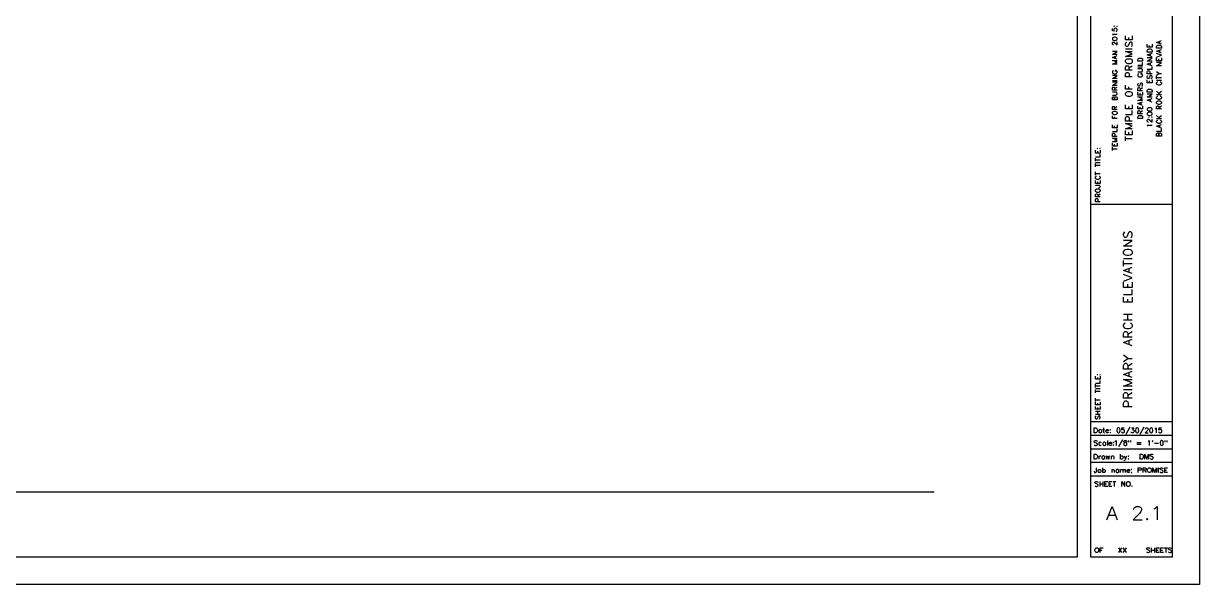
# Model space of a CAD drawing. Extents: x -97.3 to -8.2, y -85.6 to -26.1.
# Drawn here: x -61.8 to -8.2, y -85.6 to -60 of the extents above; entities that cross this region are included whole.
import ezdxf

# ---------------------------------------------------------------- set-up
doc = ezdxf.new("R2010")
doc.units = 0
doc.layers.get('0').update_dxf_attribs({"linetype": 'CONTINUOUS'})
doc.layers.add('NONE', color=18, linetype='CONTINUOUS')

msp = doc.modelspace()

# ---------------------------------------------------------------- linework, layer by layer
for points in [[(-11.283, -69.748), (-11.246, -69.711), (-11.227, -69.655), (-11.227, -69.581), (-11.246, -69.525), (-11.283, -69.487), (-11.339, -69.487), (-11.377, -69.506), (-11.395, -69.525), (-11.414, -69.562), (-11.451, -69.674), (-11.47, -69.711), (-11.489, -69.73), (-11.526, -69.748), (-11.563, -69.748), (-11.6, -69.711), (-11.619, -69.655), (-11.619, -69.581), (-11.6, -69.525), (-11.563, -69.487)], [(-11.227, -70.14), (-11.619, -70.14), (-11.227, -69.879), (-11.619, -69.879)], [(-11.619, -70.7), (-11.227, -70.7)], [(-11.619, -71.054), (-11.619, -70.793)], [(-11.619, -70.924), (-11.227, -70.924)], [(-11.227, -71.39), (-11.619, -71.241), (-11.227, -71.092)], [(-11.358, -71.334), (-11.358, -71.148)], [(-11.619, -71.726), (-11.227, -71.577), (-11.619, -71.428)], [(-11.227, -71.782), (-11.227, -72.025), (-11.619, -72.025), (-11.619, -71.782)], [(-11.619, -72.342), (-11.227, -72.342), (-11.227, -72.118)], [(-11.433, -72.025), (-11.433, -71.875)], [(-11.227, -72.454), (-11.227, -72.696), (-11.619, -72.696), (-11.619, -72.454)], [(-11.433, -72.696), (-11.433, -72.547)], [(-11.619, -73.237), (-11.227, -73.237)], [(-11.433, -73.498), (-11.433, -73.237)], [(-11.619, -73.498), (-11.227, -73.498)], [(-11.321, -73.629), (-11.283, -73.648), (-11.246, -73.685), (-11.227, -73.722), (-11.227, -73.797), (-11.246, -73.834), (-11.283, -73.872), (-11.321, -73.89), (-11.377, -73.909), (-11.47, -73.909), (-11.526, -73.89), (-11.563, -73.872), (-11.6, -73.834), (-11.619, -73.797), (-11.619, -73.722), (-11.6, -73.685), (-11.563, -73.648), (-11.526, -73.629)], [(-11.227, -74.282), (-11.619, -74.282), (-11.619, -74.114), (-11.6, -74.058), (-11.582, -74.039), (-11.545, -74.021), (-11.507, -74.021), (-11.47, -74.039), (-11.451, -74.058), (-11.433, -74.114), (-11.433, -74.282)], [(-11.227, -74.674), (-11.619, -74.524), (-11.227, -74.375)], [(-11.433, -74.151), (-11.227, -74.021)], [(-11.358, -74.618), (-11.358, -74.431)], [(-11.619, -75.401), (-11.433, -75.252), (-11.619, -75.103)], [(-11.227, -75.737), (-11.619, -75.737), (-11.619, -75.569), (-11.6, -75.513), (-11.582, -75.495), (-11.545, -75.476), (-11.507, -75.476), (-11.47, -75.495), (-11.451, -75.513), (-11.433, -75.569), (-11.433, -75.737)], [(-11.433, -75.252), (-11.227, -75.252)], [(-11.433, -75.607), (-11.227, -75.476)], [(-11.227, -76.129), (-11.619, -75.98), (-11.227, -75.83)], [(-11.358, -76.073), (-11.358, -75.886)], [(-11.227, -76.521), (-11.619, -76.521), (-11.227, -76.371), (-11.619, -76.222), (-11.227, -76.222)], [(-11.619, -76.67), (-11.227, -76.67)], [(-11.227, -77.062), (-11.619, -77.062), (-11.619, -76.894), (-11.6, -76.838), (-11.582, -76.819), (-11.545, -76.801), (-11.507, -76.801), (-11.47, -76.819), (-11.451, -76.838), (-11.433, -76.894), (-11.433, -77.062)], [(-11.433, -76.931), (-11.227, -76.801)], [(-11.227, -77.454), (-11.619, -77.454), (-11.619, -77.286), (-11.6, -77.23), (-11.582, -77.211), (-11.545, -77.192), (-11.489, -77.192), (-11.451, -77.211), (-11.433, -77.23), (-11.414, -77.286), (-11.414, -77.454)], [(-12.016, -79.041), (-11.995, -79.031), (-11.964, -79), (-11.964, -79.217)], [(-11.664, -78.958), (-11.85, -79.29)], [(-11.394, -79), (-11.394, -79.072)], [(-11.311, -79), (-11.311, -79.072)], [(-11.011, -79.093), (-10.824, -79.093)], [(-11.011, -79.155), (-10.824, -79.155)], [(-10.503, -79.041), (-10.482, -79.031), (-10.451, -79), (-10.451, -79.217)], [(-10.306, -79.02), (-10.316, -79.01), (-10.306, -79), (-10.296, -79.01), (-10.296, -79.031), (-10.306, -79.051), (-10.316, -79.062)], [(-10.213, -79.124), (-10.026, -79.124)], [(-9.736, -79), (-9.736, -79.072)], [(-9.653, -79), (-9.653, -79.072)], [(-20.251, -81.357), (-94.235, -81.357)], [(-12.376, -82.609), (-12.143, -81.999), (-11.911, -82.609)], [(-11.157, -82.145), (-11.157, -82.115), (-11.128, -82.057), (-11.099, -82.028), (-11.041, -81.999), (-10.925, -81.999), (-10.867, -82.028), (-10.838, -82.057), (-10.809, -82.115), (-10.809, -82.174), (-10.838, -82.232), (-10.896, -82.319), (-11.186, -82.609), (-10.779, -82.609)], [(-10.228, -82.115), (-10.17, -82.086), (-10.083, -81.999), (-10.083, -82.609)], [(-12.289, -82.406), (-11.998, -82.406)]]:
    msp.add_lwpolyline(points)
for points in [[(-11.227, -70.457), (-11.246, -70.495), (-11.283, -70.532), (-11.321, -70.551), (-11.377, -70.569), (-11.47, -70.569), (-11.526, -70.551), (-11.563, -70.532), (-11.6, -70.495), (-11.619, -70.457), (-11.619, -70.383), (-11.6, -70.345), (-11.563, -70.308), (-11.526, -70.29), (-11.47, -70.271), (-11.377, -70.271), (-11.321, -70.29), (-11.283, -70.308), (-11.246, -70.345), (-11.227, -70.383)], [(-11.56, -79.217), (-11.519, -79.217), (-11.488, -79.207), (-11.477, -79.197), (-11.467, -79.176), (-11.467, -79.145), (-11.477, -79.124), (-11.498, -79.103), (-11.529, -79.093), (-11.571, -79.083), (-11.591, -79.072), (-11.602, -79.051), (-11.602, -79.031), (-11.591, -79.01), (-11.56, -79), (-11.519, -79), (-11.488, -79.01), (-11.477, -79.031), (-11.477, -79.051), (-11.488, -79.072), (-11.508, -79.083), (-11.55, -79.093), (-11.581, -79.103), (-11.602, -79.124), (-11.612, -79.145), (-11.612, -79.176), (-11.602, -79.197), (-11.591, -79.207)], [(-9.871, -79.217), (-9.84, -79.207), (-9.819, -79.176), (-9.809, -79.124), (-9.809, -79.093), (-9.819, -79.041), (-9.84, -79.01), (-9.871, -79), (-9.891, -79), (-9.923, -79.01), (-9.943, -79.041), (-9.954, -79.093), (-9.954, -79.124), (-9.943, -79.176), (-9.923, -79.207), (-9.891, -79.217)], [(-10.547, -82.609), (-10.518, -82.58), (-10.547, -82.551), (-10.576, -82.58)]]:
    msp.add_lwpolyline(points, close=True)
at = {"layer": 'NONE'}
for points in [[(-97.313, -26.124), (-8.161, -26.124), (-8.161, -85.559), (-97.313, -85.559)], [(-94.836, -27.363), (-13.733, -27.363), (-13.733, -84.321), (-94.836, -84.321)], [(-13.113, -27.363), (-9.399, -27.363), (-9.399, -84.321), (-13.113, -84.321)], [(-12.038, -60.115), (-12.048, -60.104), (-12.059, -60.115), (-12.048, -60.125)], [(-11.913, -60.115), (-11.924, -60.104), (-11.934, -60.115), (-11.924, -60.125)], [(-11.913, -60.675), (-11.924, -60.643), (-11.955, -60.623), (-12.007, -60.612), (-12.038, -60.612), (-12.09, -60.623), (-12.121, -60.643), (-12.131, -60.675), (-12.131, -60.695), (-12.121, -60.726), (-12.09, -60.747), (-12.038, -60.757), (-12.007, -60.757), (-11.955, -60.747), (-11.924, -60.726), (-11.913, -60.695)], [(-9.895, -61.115), (-10.113, -61.115), (-10.113, -61.042), (-10.102, -61.011), (-10.082, -60.991), (-10.061, -60.98), (-10.03, -60.97), (-9.978, -60.97), (-9.947, -60.98), (-9.926, -60.991), (-9.905, -61.011), (-9.895, -61.042)], [(-11.222, -61.735), (-11.236, -61.764), (-11.265, -61.793), (-11.294, -61.807), (-11.338, -61.822), (-11.41, -61.822), (-11.454, -61.807), (-11.483, -61.793), (-11.512, -61.764), (-11.527, -61.735), (-11.527, -61.677), (-11.512, -61.648), (-11.483, -61.619), (-11.454, -61.604), (-11.41, -61.59), (-11.338, -61.59), (-11.294, -61.604), (-11.265, -61.619), (-11.236, -61.648), (-11.222, -61.677)], [(-10.753, -61.706), (-10.971, -61.706), (-10.971, -61.633), (-10.96, -61.602), (-10.939, -61.581), (-10.919, -61.571), (-10.888, -61.561), (-10.836, -61.561), (-10.805, -61.571), (-10.784, -61.581), (-10.763, -61.602), (-10.753, -61.633)], [(-10.324, -61.286), (-10.542, -61.286), (-10.542, -61.213), (-10.531, -61.182), (-10.511, -61.162), (-10.49, -61.151), (-10.459, -61.141), (-10.407, -61.141), (-10.376, -61.151), (-10.355, -61.162), (-10.334, -61.182), (-10.324, -61.213)], [(-11.222, -63.229), (-11.236, -63.258), (-11.265, -63.287), (-11.294, -63.302), (-11.338, -63.316), (-11.41, -63.316), (-11.454, -63.302), (-11.483, -63.287), (-11.512, -63.258), (-11.527, -63.229), (-11.527, -63.171), (-11.512, -63.142), (-11.483, -63.113), (-11.454, -63.099), (-11.41, -63.084), (-11.338, -63.084), (-11.294, -63.099), (-11.265, -63.113), (-11.236, -63.142), (-11.222, -63.171)], [(-10.324, -63.121), (-10.542, -63.121), (-10.542, -63.048), (-10.531, -63.017), (-10.511, -62.996), (-10.49, -62.986), (-10.459, -62.975), (-10.407, -62.975), (-10.376, -62.986), (-10.355, -62.996), (-10.334, -63.017), (-10.324, -63.048)], [(-11.913, -63.473), (-12.131, -63.473), (-12.131, -63.38), (-12.121, -63.349), (-12.11, -63.338), (-12.09, -63.328), (-12.069, -63.328), (-12.048, -63.338), (-12.038, -63.349), (-12.027, -63.38), (-12.027, -63.473), (-12.027, -63.38), (-12.017, -63.349), (-12.007, -63.338), (-11.986, -63.328), (-11.955, -63.328), (-11.934, -63.338), (-11.924, -63.349), (-11.913, -63.38)], [(-9.895, -63.613), (-9.905, -63.634), (-9.926, -63.654), (-9.947, -63.665), (-9.978, -63.675), (-10.03, -63.675), (-10.061, -63.665), (-10.082, -63.654), (-10.102, -63.634), (-10.113, -63.613), (-10.113, -63.571), (-10.102, -63.551), (-10.082, -63.53), (-10.061, -63.52), (-10.03, -63.509), (-9.978, -63.509), (-9.947, -63.52), (-9.926, -63.53), (-9.905, -63.551), (-9.895, -63.571)], [(-11.913, -64.085), (-11.924, -64.105), (-11.944, -64.126), (-11.965, -64.136), (-11.996, -64.147), (-12.048, -64.147), (-12.079, -64.136), (-12.1, -64.126), (-12.121, -64.105), (-12.131, -64.085), (-12.131, -64.043), (-12.121, -64.022), (-12.1, -64.002), (-12.079, -63.991), (-12.048, -63.981), (-11.996, -63.981), (-11.965, -63.991), (-11.944, -64.002), (-11.924, -64.022), (-11.913, -64.043)], [(-10.753, -64.318), (-10.971, -64.318), (-10.971, -64.245), (-10.96, -64.214), (-10.939, -64.193), (-10.919, -64.183), (-10.888, -64.173), (-10.836, -64.173), (-10.805, -64.183), (-10.784, -64.193), (-10.763, -64.214), (-10.753, -64.245)], [(-10.324, -63.888), (-10.334, -63.856), (-10.365, -63.836), (-10.417, -63.825), (-10.448, -63.825), (-10.5, -63.836), (-10.531, -63.856), (-10.542, -63.888), (-10.542, -63.908), (-10.531, -63.939), (-10.5, -63.96), (-10.448, -63.971), (-10.417, -63.971), (-10.365, -63.96), (-10.334, -63.939), (-10.324, -63.908)], [(-10.324, -64.095), (-10.334, -64.064), (-10.365, -64.043), (-10.417, -64.033), (-10.448, -64.033), (-10.5, -64.043), (-10.531, -64.064), (-10.542, -64.095), (-10.542, -64.116), (-10.531, -64.147), (-10.5, -64.167), (-10.448, -64.178), (-10.417, -64.178), (-10.365, -64.167), (-10.334, -64.147), (-10.324, -64.116)], [(-10.448, -64.261), (-10.459, -64.25), (-10.469, -64.261), (-10.459, -64.271)], [(-10.324, -64.261), (-10.334, -64.25), (-10.345, -64.261), (-10.334, -64.271)], [(-9.895, -65.116), (-10.113, -65.116), (-10.113, -65.023), (-10.102, -64.991), (-10.092, -64.981), (-10.071, -64.971), (-10.051, -64.971), (-10.03, -64.981), (-10.019, -64.991), (-10.009, -65.023), (-10.009, -65.116), (-10.009, -65.023), (-9.999, -64.991), (-9.988, -64.981), (-9.968, -64.971), (-9.937, -64.971), (-9.916, -64.981), (-9.905, -64.991), (-9.895, -65.023)], [(-12.81, -65.687), (-12.82, -65.677), (-12.83, -65.687), (-12.82, -65.697)], [(-12.685, -65.687), (-12.696, -65.677), (-12.706, -65.687), (-12.696, -65.697)], [(-12.685, -67.625), (-12.696, -67.646), (-12.716, -67.667), (-12.737, -67.677), (-12.768, -67.687), (-12.82, -67.687), (-12.851, -67.677), (-12.872, -67.667), (-12.893, -67.646), (-12.903, -67.625), (-12.903, -67.584), (-12.893, -67.563), (-12.872, -67.542), (-12.851, -67.532), (-12.82, -67.521), (-12.768, -67.521), (-12.737, -67.532), (-12.716, -67.542), (-12.696, -67.563), (-12.685, -67.584)], [(-12.81, -75.997), (-12.82, -75.987), (-12.83, -75.997), (-12.82, -76.007)], [(-12.685, -75.997), (-12.696, -75.987), (-12.706, -75.997), (-12.696, -76.007)], [(-12.96, -78.642), (-12.96, -78.425), (-12.887, -78.425), (-12.856, -78.435), (-12.836, -78.456), (-12.825, -78.477), (-12.815, -78.508), (-12.815, -78.56), (-12.825, -78.591), (-12.836, -78.611), (-12.856, -78.632), (-12.887, -78.642)], [(-12.224, -78.518), (-12.214, -78.508), (-12.224, -78.497), (-12.234, -78.508)], [(-12.224, -78.642), (-12.214, -78.632), (-12.224, -78.622), (-12.234, -78.632)], [(-11.841, -78.642), (-11.809, -78.632), (-11.789, -78.601), (-11.778, -78.549), (-11.778, -78.518), (-11.789, -78.466), (-11.809, -78.435), (-11.841, -78.425), (-11.861, -78.425), (-11.892, -78.435), (-11.913, -78.466), (-11.923, -78.518), (-11.923, -78.549), (-11.913, -78.601), (-11.892, -78.632), (-11.861, -78.642)], [(-10.991, -78.642), (-10.96, -78.632), (-10.939, -78.601), (-10.928, -78.549), (-10.928, -78.518), (-10.939, -78.466), (-10.96, -78.435), (-10.991, -78.425), (-11.011, -78.425), (-11.042, -78.435), (-11.063, -78.466), (-11.074, -78.518), (-11.074, -78.549), (-11.063, -78.601), (-11.042, -78.632), (-11.011, -78.642)], [(-10.348, -78.642), (-10.317, -78.632), (-10.296, -78.601), (-10.286, -78.549), (-10.286, -78.518), (-10.296, -78.466), (-10.317, -78.435), (-10.348, -78.425), (-10.369, -78.425), (-10.4, -78.435), (-10.421, -78.466), (-10.431, -78.518), (-10.431, -78.549), (-10.421, -78.601), (-10.4, -78.632), (-10.369, -78.642)], [(-12.079, -79.096), (-12.069, -79.085), (-12.079, -79.075), (-12.089, -79.085)], [(-12.079, -79.22), (-12.069, -79.21), (-12.079, -79.199), (-12.089, -79.21)], [(-12.96, -79.839), (-12.96, -79.622), (-12.887, -79.622), (-12.856, -79.632), (-12.836, -79.653), (-12.825, -79.673), (-12.815, -79.705), (-12.815, -79.756), (-12.825, -79.787), (-12.836, -79.808), (-12.856, -79.829), (-12.887, -79.839)], [(-11.395, -79.715), (-11.385, -79.705), (-11.395, -79.694), (-11.405, -79.705)], [(-11.395, -79.839), (-11.385, -79.829), (-11.395, -79.819), (-11.405, -79.829)], [(-10.866, -79.839), (-10.866, -79.622), (-10.794, -79.622), (-10.763, -79.632), (-10.742, -79.653), (-10.732, -79.673), (-10.721, -79.705), (-10.721, -79.756), (-10.732, -79.787), (-10.742, -79.808), (-10.763, -79.829), (-10.794, -79.839)], [(-12.773, -80.427), (-12.784, -80.396), (-12.784, -80.375), (-12.773, -80.344), (-12.753, -80.324), (-12.732, -80.313), (-12.701, -80.313), (-12.68, -80.324), (-12.659, -80.344), (-12.649, -80.375), (-12.649, -80.396), (-12.659, -80.427), (-12.68, -80.448), (-12.701, -80.458), (-12.732, -80.458), (-12.753, -80.448)], [(-11.26, -80.334), (-11.25, -80.324), (-11.26, -80.313), (-11.271, -80.324)], [(-10.462, -80.458), (-10.483, -80.448), (-10.504, -80.427), (-10.514, -80.407), (-10.524, -80.375), (-10.524, -80.324), (-10.514, -80.293), (-10.504, -80.272), (-10.483, -80.251), (-10.462, -80.241), (-10.421, -80.241), (-10.4, -80.251), (-10.379, -80.272), (-10.369, -80.293), (-10.358, -80.324), (-10.358, -80.375), (-10.369, -80.407), (-10.379, -80.427), (-10.4, -80.448), (-10.421, -80.458)], [(-13.113, -80.606), (-9.399, -80.606), (-9.399, -84.321), (-13.113, -84.321)], [(-11.423, -81.088), (-11.444, -81.077), (-11.464, -81.057), (-11.475, -81.036), (-11.485, -81.005), (-11.485, -80.953), (-11.475, -80.922), (-11.464, -80.901), (-11.444, -80.88), (-11.423, -80.87), (-11.381, -80.87), (-11.361, -80.88), (-11.34, -80.901), (-11.33, -80.922), (-11.319, -80.953), (-11.319, -81.005), (-11.33, -81.036), (-11.34, -81.057), (-11.361, -81.077), (-11.381, -81.088)], [(-11.26, -80.458), (-11.25, -80.448), (-11.26, -80.438), (-11.271, -80.448)], [(-11.236, -81.088), (-11.226, -81.077), (-11.236, -81.067), (-11.247, -81.077)], [(-12.864, -84.103), (-12.884, -84.092), (-12.905, -84.072), (-12.915, -84.051), (-12.926, -84.02), (-12.926, -83.968), (-12.915, -83.937), (-12.905, -83.916), (-12.884, -83.895), (-12.864, -83.885), (-12.822, -83.885), (-12.801, -83.895), (-12.781, -83.916), (-12.77, -83.937), (-12.76, -83.968), (-12.76, -84.02), (-12.77, -84.051), (-12.781, -84.072), (-12.801, -84.092), (-12.822, -84.103)]]:
    msp.add_lwpolyline(points, close=True, dxfattribs=at)
for points in [[(-11.955, -60.343), (-11.934, -60.333), (-11.924, -60.322), (-11.913, -60.291), (-11.913, -60.26), (-11.924, -60.229), (-11.944, -60.208), (-11.976, -60.198), (-11.996, -60.198), (-12.027, -60.208), (-12.048, -60.229), (-12.059, -60.26), (-12.059, -60.291), (-12.048, -60.322), (-12.038, -60.333), (-12.131, -60.322), (-12.131, -60.219)], [(-12.09, -60.519), (-12.1, -60.498), (-12.131, -60.467), (-11.913, -60.467)], [(-11.222, -60.545), (-11.222, -60.734), (-11.527, -60.734), (-11.527, -60.545)], [(-12.079, -60.954), (-12.09, -60.954), (-12.11, -60.944), (-12.121, -60.934), (-12.131, -60.913), (-12.131, -60.871), (-12.121, -60.851), (-12.11, -60.84), (-12.09, -60.83), (-12.069, -60.83), (-12.048, -60.84), (-12.017, -60.861), (-11.913, -60.965), (-11.913, -60.82)], [(-11.265, -61.038), (-11.236, -61.009), (-11.222, -60.966), (-11.222, -60.908), (-11.236, -60.864), (-11.265, -60.835), (-11.309, -60.835), (-11.338, -60.85), (-11.352, -60.864), (-11.367, -60.893), (-11.396, -60.98), (-11.41, -61.009), (-11.425, -61.024), (-11.454, -61.038), (-11.483, -61.038), (-11.512, -61.009), (-11.527, -60.966), (-11.527, -60.908), (-11.512, -60.864), (-11.483, -60.835)], [(-11.381, -60.734), (-11.381, -60.618)], [(-10.324, -60.934), (-10.324, -61.068), (-10.542, -61.068), (-10.542, -60.934)], [(-10.438, -61.068), (-10.438, -60.985)], [(-9.895, -60.928), (-10.113, -60.846), (-9.895, -60.763)], [(-9.968, -60.897), (-9.968, -60.794)], [(-11.913, -61.4), (-12.131, -61.4), (-11.913, -61.255), (-12.131, -61.255)], [(-11.913, -61.618), (-12.131, -61.535), (-11.913, -61.452)], [(-11.986, -61.587), (-11.986, -61.483)], [(-11.527, -61.14), (-11.222, -61.14)], [(-11.222, -61.488), (-11.527, -61.488), (-11.222, -61.372), (-11.527, -61.256), (-11.222, -61.256)], [(-10.324, -61.504), (-10.542, -61.421), (-10.324, -61.338)], [(-10.324, -61.701), (-10.542, -61.701), (-10.324, -61.556), (-10.542, -61.556)], [(-10.397, -61.473), (-10.397, -61.369)], [(-9.895, -61.333), (-10.113, -61.25), (-9.895, -61.167)], [(-10.113, -61.519), (-9.895, -61.436), (-10.113, -61.353)], [(-9.895, -61.55), (-9.895, -61.685), (-10.113, -61.685), (-10.113, -61.55)], [(-10.009, -61.685), (-10.009, -61.602)], [(-9.968, -61.302), (-9.968, -61.198)], [(-11.913, -61.835), (-12.131, -61.835), (-11.913, -61.752), (-12.131, -61.67), (-11.913, -61.67)], [(-12.079, -62.126), (-12.1, -62.136), (-12.121, -62.157), (-12.131, -62.177), (-12.131, -62.219), (-12.121, -62.24), (-12.1, -62.26), (-12.079, -62.271), (-12.048, -62.281), (-11.996, -62.281), (-11.965, -62.271), (-11.944, -62.26), (-11.924, -62.24), (-11.913, -62.219), (-11.913, -62.177), (-11.924, -62.157), (-11.944, -62.136), (-11.965, -62.126), (-11.996, -62.126), (-11.996, -62.177)], [(-11.222, -62.112), (-11.527, -62.112), (-11.527, -61.982), (-11.512, -61.938), (-11.498, -61.923), (-11.469, -61.909), (-11.44, -61.909), (-11.41, -61.923), (-11.396, -61.938), (-11.381, -61.982), (-11.381, -62.112)], [(-11.381, -62.011), (-11.222, -61.909)], [(-10.971, -61.882), (-10.753, -61.882), (-10.753, -61.758)], [(-10.971, -61.965), (-10.753, -61.965)], [(-10.971, -62.193), (-10.815, -62.193), (-10.784, -62.183), (-10.763, -62.162), (-10.753, -62.131), (-10.753, -62.11), (-10.763, -62.079), (-10.784, -62.058), (-10.815, -62.048), (-10.971, -62.048)], [(-10.324, -61.918), (-10.542, -61.835), (-10.324, -61.752)], [(-10.542, -62.063), (-10.324, -62.063), (-10.324, -61.939)], [(-10.324, -62.281), (-10.542, -62.281), (-10.542, -62.188), (-10.531, -62.157), (-10.521, -62.146), (-10.5, -62.136), (-10.469, -62.136), (-10.448, -62.146), (-10.438, -62.157), (-10.428, -62.188), (-10.428, -62.281)], [(-10.397, -61.887), (-10.397, -61.784)], [(-9.895, -61.913), (-10.113, -61.913), (-9.895, -61.768), (-10.113, -61.768)], [(-11.913, -62.499), (-12.131, -62.499), (-11.913, -62.354), (-12.131, -62.354)], [(-12.131, -62.582), (-11.913, -62.582)], [(-11.913, -62.81), (-12.131, -62.81), (-11.913, -62.665), (-12.131, -62.665)], [(-11.222, -62.417), (-11.527, -62.417), (-11.527, -62.286), (-11.512, -62.243), (-11.498, -62.228), (-11.469, -62.214), (-11.425, -62.214), (-11.396, -62.228), (-11.381, -62.243), (-11.367, -62.286), (-11.367, -62.417)], [(-10.919, -62.266), (-10.939, -62.276), (-10.96, -62.297), (-10.971, -62.317), (-10.971, -62.359), (-10.96, -62.38), (-10.939, -62.4), (-10.919, -62.411), (-10.888, -62.421), (-10.836, -62.421), (-10.805, -62.411), (-10.784, -62.4), (-10.763, -62.38), (-10.753, -62.359), (-10.753, -62.317), (-10.763, -62.297), (-10.784, -62.276), (-10.805, -62.266), (-10.836, -62.266), (-10.836, -62.317)], [(-10.784, -62.846), (-10.763, -62.825), (-10.753, -62.794), (-10.753, -62.753), (-10.763, -62.722), (-10.784, -62.701), (-10.815, -62.701), (-10.836, -62.711), (-10.846, -62.722), (-10.857, -62.742), (-10.877, -62.804), (-10.888, -62.825), (-10.898, -62.836), (-10.919, -62.846), (-10.939, -62.846), (-10.96, -62.825), (-10.971, -62.794), (-10.971, -62.753), (-10.96, -62.722), (-10.939, -62.701)], [(-10.355, -62.499), (-10.334, -62.478), (-10.324, -62.447), (-10.324, -62.405), (-10.334, -62.374), (-10.355, -62.354), (-10.386, -62.354), (-10.407, -62.364), (-10.417, -62.374), (-10.428, -62.395), (-10.448, -62.457), (-10.459, -62.478), (-10.469, -62.488), (-10.49, -62.499), (-10.511, -62.499), (-10.531, -62.478), (-10.542, -62.447), (-10.542, -62.405), (-10.531, -62.374), (-10.511, -62.354)], [(-10.324, -62.551), (-10.324, -62.685), (-10.542, -62.685), (-10.542, -62.551)], [(-10.438, -62.685), (-10.438, -62.602)], [(-10.113, -62.348), (-10.009, -62.266), (-10.113, -62.183)], [(-10.113, -62.514), (-10.113, -62.369)], [(-10.113, -62.442), (-9.895, -62.442)], [(-10.113, -62.566), (-9.895, -62.566)], [(-9.947, -62.639), (-9.926, -62.649), (-9.905, -62.67), (-9.895, -62.69), (-9.895, -62.732), (-9.905, -62.753), (-9.926, -62.773), (-9.947, -62.784), (-9.978, -62.794), (-10.03, -62.794), (-10.061, -62.784), (-10.082, -62.773), (-10.102, -62.753), (-10.113, -62.732), (-10.113, -62.69), (-10.102, -62.67), (-10.082, -62.649), (-10.061, -62.639)], [(-10.009, -62.266), (-9.895, -62.266)], [(-11.913, -63.027), (-12.131, -63.027), (-12.131, -62.934), (-12.121, -62.903), (-12.11, -62.893), (-12.09, -62.882), (-12.069, -62.882), (-12.048, -62.893), (-12.038, -62.903), (-12.027, -62.934), (-12.027, -63.027)], [(-12.131, -63.255), (-11.976, -63.255), (-11.944, -63.245), (-11.924, -63.224), (-11.913, -63.193), (-11.913, -63.172), (-11.924, -63.141), (-11.944, -63.121), (-11.976, -63.11), (-12.131, -63.11)], [(-12.027, -62.955), (-11.913, -62.882)], [(-11.222, -62.983), (-11.527, -62.983), (-11.527, -62.794)], [(-11.381, -62.983), (-11.381, -62.867)], [(-10.753, -63.053), (-10.971, -63.053), (-10.971, -62.96), (-10.96, -62.929), (-10.95, -62.918), (-10.929, -62.908), (-10.908, -62.908), (-10.888, -62.918), (-10.877, -62.929), (-10.867, -62.96), (-10.867, -63.053)], [(-10.753, -63.115), (-10.753, -63.25), (-10.971, -63.25), (-10.971, -63.115)], [(-10.867, -62.981), (-10.753, -62.908)], [(-10.867, -63.25), (-10.867, -63.167)], [(-10.324, -63.349), (-10.542, -63.349), (-10.324, -63.204), (-10.542, -63.204)], [(-10.113, -63.074), (-9.968, -63.219)], [(-10.113, -63.219), (-9.895, -63.219)], [(-10.019, -63.167), (-9.895, -63.074)], [(-11.913, -63.908), (-12.131, -63.908), (-12.131, -63.815), (-12.121, -63.784), (-12.11, -63.774), (-12.09, -63.763), (-12.069, -63.763), (-12.048, -63.774), (-12.038, -63.784), (-12.027, -63.815), (-12.027, -63.908)], [(-12.027, -63.836), (-11.913, -63.763)], [(-11.222, -63.694), (-11.222, -63.882), (-11.527, -63.882), (-11.527, -63.694)], [(-11.381, -63.882), (-11.381, -63.766)], [(-10.753, -63.499), (-10.971, -63.499), (-10.753, -63.416), (-10.971, -63.333), (-10.753, -63.333)], [(-10.753, -63.717), (-10.971, -63.634), (-10.753, -63.551)], [(-10.753, -63.748), (-10.753, -63.882), (-10.971, -63.882), (-10.971, -63.748)], [(-10.825, -63.685), (-10.825, -63.582)], [(-10.324, -63.566), (-10.542, -63.483), (-10.324, -63.4)], [(-10.397, -63.535), (-10.397, -63.432)], [(-9.947, -63.292), (-9.926, -63.302), (-9.905, -63.323), (-9.895, -63.343), (-9.895, -63.385), (-9.905, -63.406), (-9.926, -63.426), (-9.947, -63.437), (-9.978, -63.447), (-10.03, -63.447), (-10.061, -63.437), (-10.082, -63.426), (-10.102, -63.406), (-10.113, -63.385), (-10.113, -63.343), (-10.102, -63.323), (-10.082, -63.302), (-10.061, -63.292)], [(-9.895, -63.882), (-10.113, -63.882), (-10.113, -63.789), (-10.102, -63.758), (-10.092, -63.748), (-10.071, -63.737), (-10.051, -63.737), (-10.03, -63.748), (-10.019, -63.758), (-10.009, -63.789), (-10.009, -63.882)], [(-10.009, -63.81), (-9.895, -63.737)], [(-11.913, -64.323), (-12.131, -64.323), (-12.131, -64.188)], [(-12.027, -64.323), (-12.027, -64.24)], [(-11.527, -64.129), (-11.222, -64.129), (-11.222, -63.955)], [(-11.222, -64.434), (-11.527, -64.434), (-11.527, -64.303), (-11.512, -64.26), (-11.498, -64.245), (-11.469, -64.231), (-11.425, -64.231), (-11.396, -64.245), (-11.381, -64.26), (-11.367, -64.303), (-11.367, -64.434)], [(-10.753, -64.1), (-10.971, -64.1), (-10.971, -64.007), (-10.96, -63.976), (-10.95, -63.965), (-10.929, -63.955), (-10.908, -63.955), (-10.888, -63.965), (-10.877, -63.976), (-10.867, -64.007), (-10.867, -64.1)], [(-10.867, -63.882), (-10.867, -63.799)], [(-10.867, -64.028), (-10.753, -63.955)], [(-10.113, -64.173), (-9.968, -64.318)], [(-10.019, -64.266), (-9.895, -64.173)], [(-11.913, -64.603), (-11.913, -64.737), (-12.131, -64.737), (-12.131, -64.603)], [(-12.131, -64.914), (-11.913, -64.914), (-11.913, -64.789)], [(-12.027, -64.737), (-12.027, -64.655)], [(-11.222, -64.782), (-11.527, -64.782), (-11.222, -64.666), (-11.527, -64.55), (-11.222, -64.55)], [(-10.49, -64.478), (-10.5, -64.478), (-10.521, -64.468), (-10.531, -64.458), (-10.542, -64.437), (-10.542, -64.395), (-10.531, -64.375), (-10.521, -64.364), (-10.5, -64.354), (-10.479, -64.354), (-10.459, -64.364), (-10.428, -64.385), (-10.324, -64.489), (-10.324, -64.344)], [(-10.5, -64.665), (-10.511, -64.644), (-10.542, -64.613), (-10.324, -64.613)], [(-10.113, -64.318), (-9.895, -64.318)], [(-9.947, -64.39), (-9.926, -64.401), (-9.905, -64.421), (-9.895, -64.442), (-9.895, -64.484), (-9.905, -64.504), (-9.926, -64.525), (-9.947, -64.535), (-9.978, -64.546), (-10.03, -64.546), (-10.061, -64.535), (-10.082, -64.525), (-10.102, -64.504), (-10.113, -64.484), (-10.113, -64.442), (-10.102, -64.421), (-10.082, -64.401), (-10.061, -64.39)], [(-9.895, -64.753), (-10.113, -64.67), (-9.895, -64.587)], [(-10.113, -64.898), (-9.895, -64.898), (-9.895, -64.774)], [(-9.968, -64.722), (-9.968, -64.618)], [(-11.913, -65.131), (-12.131, -65.131), (-12.131, -65.038), (-12.121, -65.007), (-12.11, -64.997), (-12.09, -64.986), (-12.059, -64.986), (-12.038, -64.997), (-12.027, -65.007), (-12.017, -65.038), (-12.017, -65.131)], [(-11.913, -65.38), (-12.131, -65.38), (-11.913, -65.297), (-12.131, -65.214), (-11.913, -65.214)], [(-11.222, -64.869), (-11.222, -65.058), (-11.527, -65.058), (-11.527, -64.869)], [(-11.527, -65.333), (-11.527, -65.13)], [(-11.527, -65.232), (-11.222, -65.232)], [(-11.381, -65.058), (-11.381, -64.942)], [(-12.685, -65.759), (-12.685, -65.894), (-12.903, -65.894), (-12.903, -65.759)], [(-12.799, -65.894), (-12.799, -65.811)], [(-11.913, -65.442), (-11.913, -65.577), (-12.131, -65.577), (-12.131, -65.442)], [(-12.131, -65.774), (-12.131, -65.629)], [(-12.131, -65.701), (-11.913, -65.701)], [(-12.027, -65.577), (-12.027, -65.494)], [(-12.903, -66.07), (-12.685, -66.07), (-12.685, -65.946)], [(-12.903, -66.267), (-12.903, -66.122)], [(-12.903, -66.195), (-12.685, -66.195)], [(-12.903, -66.319), (-12.685, -66.319)], [(-12.903, -66.516), (-12.903, -66.371)], [(-12.903, -66.444), (-12.685, -66.444)], [(-12.903, -66.9), (-12.903, -66.754)], [(-12.903, -66.827), (-12.685, -66.827)], [(-12.737, -66.941), (-12.716, -66.951), (-12.696, -66.972), (-12.685, -66.993), (-12.685, -67.034), (-12.696, -67.055), (-12.716, -67.076), (-12.737, -67.086), (-12.768, -67.097), (-12.82, -67.097), (-12.851, -67.086), (-12.872, -67.076), (-12.893, -67.055), (-12.903, -67.034), (-12.903, -66.993), (-12.893, -66.972), (-12.872, -66.951), (-12.851, -66.941)], [(-12.685, -67.148), (-12.685, -67.283), (-12.903, -67.283), (-12.903, -67.148)], [(-12.758, -67.47), (-12.737, -67.47), (-12.706, -67.459), (-12.696, -67.449), (-12.685, -67.428), (-12.685, -67.407), (-12.696, -67.387), (-12.706, -67.376), (-12.737, -67.366), (-12.903, -67.366)], [(-12.799, -67.283), (-12.799, -67.2)], [(-12.685, -67.895), (-12.903, -67.895), (-12.903, -67.801), (-12.893, -67.77), (-12.882, -67.76), (-12.861, -67.749), (-12.841, -67.749), (-12.82, -67.76), (-12.81, -67.77), (-12.799, -67.801), (-12.799, -67.895)], [(-12.685, -68.112), (-12.903, -68.112), (-12.903, -68.019), (-12.893, -67.988), (-12.882, -67.977), (-12.861, -67.967), (-12.83, -67.967), (-12.81, -67.977), (-12.799, -67.988), (-12.789, -68.019), (-12.789, -68.112)], [(-12.799, -67.822), (-12.685, -67.749)], [(-13.113, -68.224), (-9.399, -68.224)], [(-12.685, -76.069), (-12.685, -76.204), (-12.903, -76.204), (-12.903, -76.069)], [(-12.903, -76.38), (-12.685, -76.38), (-12.685, -76.256)], [(-12.903, -76.577), (-12.903, -76.432)], [(-12.903, -76.505), (-12.685, -76.505)], [(-12.903, -76.629), (-12.685, -76.629)], [(-12.799, -76.204), (-12.799, -76.121)], [(-12.903, -76.826), (-12.903, -76.681)], [(-12.903, -76.754), (-12.685, -76.754)], [(-12.903, -77.21), (-12.903, -77.064)], [(-12.903, -77.137), (-12.685, -77.137)], [(-12.685, -77.241), (-12.685, -77.375), (-12.903, -77.375), (-12.903, -77.241)], [(-12.685, -77.438), (-12.685, -77.572), (-12.903, -77.572), (-12.903, -77.438)], [(-12.903, -77.655), (-12.685, -77.655)], [(-12.799, -77.375), (-12.799, -77.293)], [(-12.799, -77.572), (-12.799, -77.489)], [(-12.799, -77.8), (-12.799, -77.655)], [(-13.113, -78.13), (-9.399, -78.13)], [(-12.903, -77.8), (-12.685, -77.8)], [(-12.716, -78.018), (-12.696, -77.997), (-12.685, -77.966), (-12.685, -77.925), (-12.696, -77.894), (-12.716, -77.873), (-12.747, -77.873), (-12.768, -77.883), (-12.779, -77.894), (-12.789, -77.914), (-12.81, -77.977), (-12.82, -77.997), (-12.83, -78.008), (-12.851, -78.018), (-12.872, -78.018), (-12.893, -77.997), (-12.903, -77.966), (-12.903, -77.925), (-12.893, -77.894), (-12.872, -77.873)], [(-13.113, -78.749), (-9.399, -78.749)], [(-12.628, -78.528), (-12.649, -78.508), (-12.67, -78.497), (-12.701, -78.497), (-12.722, -78.508), (-12.742, -78.528), (-12.753, -78.56), (-12.753, -78.58), (-12.742, -78.611), (-12.722, -78.632), (-12.701, -78.642), (-12.67, -78.642), (-12.649, -78.632), (-12.628, -78.611)], [(-12.628, -78.497), (-12.628, -78.642)], [(-12.566, -78.497), (-12.494, -78.497)], [(-12.535, -78.425), (-12.535, -78.601), (-12.525, -78.632), (-12.504, -78.642), (-12.483, -78.642)], [(-12.307, -78.611), (-12.328, -78.632), (-12.348, -78.642), (-12.38, -78.642), (-12.4, -78.632), (-12.421, -78.611), (-12.431, -78.58), (-12.431, -78.56), (-12.421, -78.528), (-12.4, -78.508), (-12.38, -78.497), (-12.348, -78.497), (-12.328, -78.508), (-12.317, -78.518), (-12.307, -78.539), (-12.307, -78.56), (-12.431, -78.56)], [(-11.716, -78.601), (-11.706, -78.622), (-11.695, -78.632), (-11.664, -78.642), (-11.633, -78.642), (-11.602, -78.632), (-11.581, -78.611), (-11.571, -78.58), (-11.571, -78.56), (-11.581, -78.528), (-11.602, -78.508), (-11.633, -78.497), (-11.664, -78.497), (-11.695, -78.508), (-11.706, -78.518), (-11.695, -78.425), (-11.592, -78.425)], [(-11.333, -78.383), (-11.519, -78.715)], [(-11.26, -78.425), (-11.146, -78.425), (-11.208, -78.508), (-11.177, -78.508), (-11.156, -78.518), (-11.146, -78.528), (-11.136, -78.56), (-11.136, -78.58), (-11.146, -78.611), (-11.167, -78.632), (-11.198, -78.642), (-11.229, -78.642), (-11.26, -78.632), (-11.271, -78.622), (-11.281, -78.601)], [(-10.69, -78.383), (-10.877, -78.715)], [(-10.628, -78.477), (-10.628, -78.466), (-10.618, -78.446), (-10.607, -78.435), (-10.586, -78.425), (-10.545, -78.425), (-10.524, -78.435), (-10.514, -78.446), (-10.504, -78.466), (-10.504, -78.487), (-10.514, -78.508), (-10.535, -78.539), (-10.638, -78.642), (-10.493, -78.642)], [(-10.193, -78.466), (-10.172, -78.456), (-10.141, -78.425), (-10.141, -78.642)], [(-10.016, -78.601), (-10.006, -78.622), (-9.996, -78.632), (-9.965, -78.642), (-9.933, -78.642), (-9.902, -78.632), (-9.882, -78.611), (-9.871, -78.58), (-9.871, -78.56), (-9.882, -78.528), (-9.902, -78.508), (-9.933, -78.497), (-9.965, -78.497), (-9.996, -78.508), (-10.006, -78.518), (-9.996, -78.425), (-9.892, -78.425)], [(-12.96, -79.189), (-12.939, -79.21), (-12.908, -79.22), (-12.867, -79.22), (-12.836, -79.21), (-12.815, -79.189), (-12.815, -79.158), (-12.825, -79.137), (-12.836, -79.127), (-12.856, -79.116), (-12.918, -79.096), (-12.939, -79.085), (-12.95, -79.075), (-12.96, -79.054), (-12.96, -79.034), (-12.939, -79.013), (-12.908, -79.002), (-12.867, -79.002), (-12.836, -79.013), (-12.815, -79.034)], [(-12.628, -79.106), (-12.649, -79.085), (-12.67, -79.075), (-12.701, -79.075), (-12.722, -79.085), (-12.742, -79.106), (-12.753, -79.137), (-12.753, -79.158), (-12.742, -79.189), (-12.722, -79.21), (-12.701, -79.22), (-12.67, -79.22), (-12.649, -79.21), (-12.628, -79.189)], [(-12.442, -79.106), (-12.462, -79.085), (-12.483, -79.075), (-12.514, -79.075), (-12.535, -79.085), (-12.556, -79.106), (-12.566, -79.137), (-12.566, -79.158), (-12.556, -79.189), (-12.535, -79.21), (-12.514, -79.22), (-12.483, -79.22), (-12.462, -79.21), (-12.442, -79.189)], [(-12.442, -79.075), (-12.442, -79.22)], [(-12.359, -79.002), (-12.359, -79.22)], [(-12.162, -79.189), (-12.183, -79.21), (-12.203, -79.22), (-12.234, -79.22), (-12.255, -79.21), (-12.276, -79.189), (-12.286, -79.158), (-12.286, -79.137), (-12.276, -79.106), (-12.255, -79.085), (-12.234, -79.075), (-12.203, -79.075), (-12.183, -79.085), (-12.172, -79.096), (-12.162, -79.116), (-12.162, -79.137), (-12.286, -79.137)], [(-13.113, -79.368), (-9.399, -79.368)], [(-12.742, -79.694), (-12.742, -79.839)], [(-12.742, -79.756), (-12.732, -79.725), (-12.711, -79.705), (-12.69, -79.694), (-12.659, -79.694)], [(-12.494, -79.725), (-12.514, -79.705), (-12.535, -79.694), (-12.566, -79.694), (-12.587, -79.705), (-12.608, -79.725), (-12.618, -79.756), (-12.618, -79.777), (-12.608, -79.808), (-12.587, -79.829), (-12.566, -79.839), (-12.535, -79.839), (-12.514, -79.829), (-12.494, -79.808)], [(-12.494, -79.694), (-12.494, -79.839)], [(-12.421, -79.694), (-12.38, -79.839), (-12.338, -79.694), (-12.297, -79.839), (-12.255, -79.694)], [(-12.183, -79.694), (-12.183, -79.839)], [(-12.183, -79.736), (-12.151, -79.705), (-12.131, -79.694), (-12.1, -79.694), (-12.079, -79.705), (-12.069, -79.736), (-12.069, -79.839)], [(-11.768, -79.622), (-11.768, -79.839)], [(-11.768, -79.725), (-11.747, -79.705), (-11.727, -79.694), (-11.695, -79.694), (-11.675, -79.705), (-11.654, -79.725), (-11.644, -79.756), (-11.644, -79.777), (-11.654, -79.808), (-11.675, -79.829), (-11.695, -79.839), (-11.727, -79.839), (-11.747, -79.829), (-11.768, -79.808)], [(-11.602, -79.912), (-11.592, -79.912), (-11.571, -79.901), (-11.55, -79.881), (-11.53, -79.839), (-11.467, -79.694)], [(-11.592, -79.694), (-11.53, -79.839)], [(-10.649, -79.839), (-10.649, -79.622), (-10.566, -79.839), (-10.483, -79.622), (-10.483, -79.839)], [(-10.41, -79.808), (-10.39, -79.829), (-10.358, -79.839), (-10.317, -79.839), (-10.286, -79.829), (-10.265, -79.808), (-10.265, -79.777), (-10.276, -79.756), (-10.286, -79.746), (-10.307, -79.736), (-10.369, -79.715), (-10.39, -79.705), (-10.4, -79.694), (-10.41, -79.673), (-10.41, -79.653), (-10.39, -79.632), (-10.358, -79.622), (-10.317, -79.622), (-10.286, -79.632), (-10.265, -79.653)], [(-13.113, -79.987), (-9.399, -79.987)], [(-12.96, -80.386), (-12.96, -80.407), (-12.95, -80.438), (-12.939, -80.448), (-12.918, -80.458), (-12.898, -80.458), (-12.877, -80.448), (-12.867, -80.438), (-12.856, -80.407), (-12.856, -80.241)], [(-12.576, -80.241), (-12.576, -80.458)], [(-12.576, -80.344), (-12.556, -80.324), (-12.535, -80.313), (-12.504, -80.313), (-12.483, -80.324), (-12.462, -80.344), (-12.452, -80.375), (-12.452, -80.396), (-12.462, -80.427), (-12.483, -80.448), (-12.504, -80.458), (-12.535, -80.458), (-12.556, -80.448), (-12.576, -80.427)], [(-12.162, -80.313), (-12.162, -80.458)], [(-12.162, -80.355), (-12.131, -80.324), (-12.11, -80.313), (-12.079, -80.313), (-12.058, -80.324), (-12.048, -80.355), (-12.048, -80.458)], [(-11.851, -80.344), (-11.872, -80.324), (-11.892, -80.313), (-11.923, -80.313), (-11.944, -80.324), (-11.965, -80.344), (-11.975, -80.375), (-11.975, -80.396), (-11.965, -80.427), (-11.944, -80.448), (-11.923, -80.458), (-11.892, -80.458), (-11.872, -80.448), (-11.851, -80.427)], [(-11.851, -80.313), (-11.851, -80.458)], [(-11.768, -80.313), (-11.768, -80.458)], [(-11.768, -80.355), (-11.737, -80.324), (-11.716, -80.313), (-11.685, -80.313), (-11.664, -80.324), (-11.654, -80.355), (-11.654, -80.458)], [(-11.654, -80.355), (-11.623, -80.324), (-11.602, -80.313), (-11.571, -80.313), (-11.55, -80.324), (-11.54, -80.355), (-11.54, -80.458)], [(-11.343, -80.427), (-11.364, -80.448), (-11.385, -80.458), (-11.416, -80.458), (-11.436, -80.448), (-11.457, -80.427), (-11.467, -80.396), (-11.467, -80.375), (-11.457, -80.344), (-11.436, -80.324), (-11.416, -80.313), (-11.385, -80.313), (-11.364, -80.324), (-11.353, -80.334), (-11.343, -80.355), (-11.343, -80.375), (-11.467, -80.375)], [(-10.949, -80.458), (-10.949, -80.241), (-10.856, -80.241), (-10.825, -80.251), (-10.814, -80.261), (-10.804, -80.282), (-10.804, -80.313), (-10.814, -80.334), (-10.825, -80.344), (-10.856, -80.355), (-10.949, -80.355)], [(-10.732, -80.458), (-10.732, -80.241), (-10.638, -80.241), (-10.607, -80.251), (-10.597, -80.261), (-10.586, -80.282), (-10.586, -80.303), (-10.597, -80.324), (-10.607, -80.334), (-10.638, -80.344), (-10.732, -80.344)], [(-10.659, -80.344), (-10.586, -80.458)], [(-10.286, -80.458), (-10.286, -80.241), (-10.203, -80.458), (-10.12, -80.241), (-10.12, -80.458)], [(-10.037, -80.241), (-10.037, -80.458)], [(-9.965, -80.427), (-9.944, -80.448), (-9.913, -80.458), (-9.871, -80.458), (-9.84, -80.448), (-9.819, -80.427), (-9.819, -80.396), (-9.83, -80.375), (-9.84, -80.365), (-9.861, -80.355), (-9.923, -80.334), (-9.944, -80.324), (-9.954, -80.313), (-9.965, -80.293), (-9.965, -80.272), (-9.944, -80.251), (-9.913, -80.241), (-9.871, -80.241), (-9.84, -80.251), (-9.819, -80.272)], [(-9.612, -80.458), (-9.747, -80.458), (-9.747, -80.241), (-9.612, -80.241)], [(-9.747, -80.344), (-9.664, -80.344)], [(-12.926, -81.057), (-12.905, -81.077), (-12.874, -81.088), (-12.832, -81.088), (-12.801, -81.077), (-12.781, -81.057), (-12.781, -81.026), (-12.791, -81.005), (-12.801, -80.995), (-12.822, -80.984), (-12.884, -80.963), (-12.905, -80.953), (-12.915, -80.943), (-12.926, -80.922), (-12.926, -80.901), (-12.905, -80.88), (-12.874, -80.87), (-12.832, -80.87), (-12.801, -80.88), (-12.781, -80.901)], [(-12.708, -80.87), (-12.708, -81.088)], [(-12.563, -80.87), (-12.563, -81.088)], [(-12.345, -81.088), (-12.48, -81.088), (-12.48, -80.87), (-12.345, -80.87)], [(-12.148, -81.088), (-12.283, -81.088), (-12.283, -80.87), (-12.148, -80.87)], [(-12.117, -80.87), (-11.972, -80.87)], [(-12.045, -80.87), (-12.045, -81.088)], [(-11.703, -81.088), (-11.703, -80.87), (-11.558, -81.088), (-11.558, -80.87)], [(-12.708, -80.974), (-12.563, -80.974)], [(-12.48, -80.974), (-12.397, -80.974)], [(-12.283, -80.974), (-12.2, -80.974)], [(-12.687, -84.103), (-12.687, -83.885), (-12.553, -83.885)], [(-12.687, -83.989), (-12.605, -83.989)], [(-11.713, -83.885), (-11.858, -84.103)], [(-11.858, -83.885), (-11.713, -84.103)], [(-11.506, -83.885), (-11.651, -84.103)], [(-11.651, -83.885), (-11.506, -84.103)], [(-10.573, -84.072), (-10.552, -84.092), (-10.521, -84.103), (-10.48, -84.103), (-10.449, -84.092), (-10.428, -84.072), (-10.428, -84.041), (-10.438, -84.02), (-10.449, -84.009), (-10.469, -83.999), (-10.532, -83.978), (-10.552, -83.968), (-10.563, -83.958), (-10.573, -83.937), (-10.573, -83.916), (-10.552, -83.895), (-10.521, -83.885), (-10.48, -83.885), (-10.449, -83.895), (-10.428, -83.916)], [(-10.355, -83.885), (-10.355, -84.103)], [(-10.355, -83.989), (-10.21, -83.989)], [(-10.21, -83.885), (-10.21, -84.103)], [(-9.993, -84.103), (-10.127, -84.103), (-10.127, -83.885), (-9.993, -83.885)], [(-10.127, -83.989), (-10.044, -83.989)], [(-9.796, -84.103), (-9.93, -84.103), (-9.93, -83.885), (-9.796, -83.885)], [(-9.93, -83.989), (-9.848, -83.989)], [(-9.765, -83.885), (-9.62, -83.885)], [(-9.692, -83.885), (-9.692, -84.103)], [(-9.578, -84.072), (-9.557, -84.092), (-9.526, -84.103), (-9.485, -84.103), (-9.454, -84.092), (-9.433, -84.072), (-9.433, -84.041), (-9.443, -84.02), (-9.454, -84.009), (-9.474, -83.999), (-9.537, -83.978), (-9.557, -83.968), (-9.568, -83.958), (-9.578, -83.937), (-9.578, -83.916), (-9.557, -83.895), (-9.526, -83.885), (-9.485, -83.885), (-9.454, -83.895), (-9.433, -83.916)]]:
    msp.add_lwpolyline(points, dxfattribs=at)

doc.saveas('drawing.dxf')
